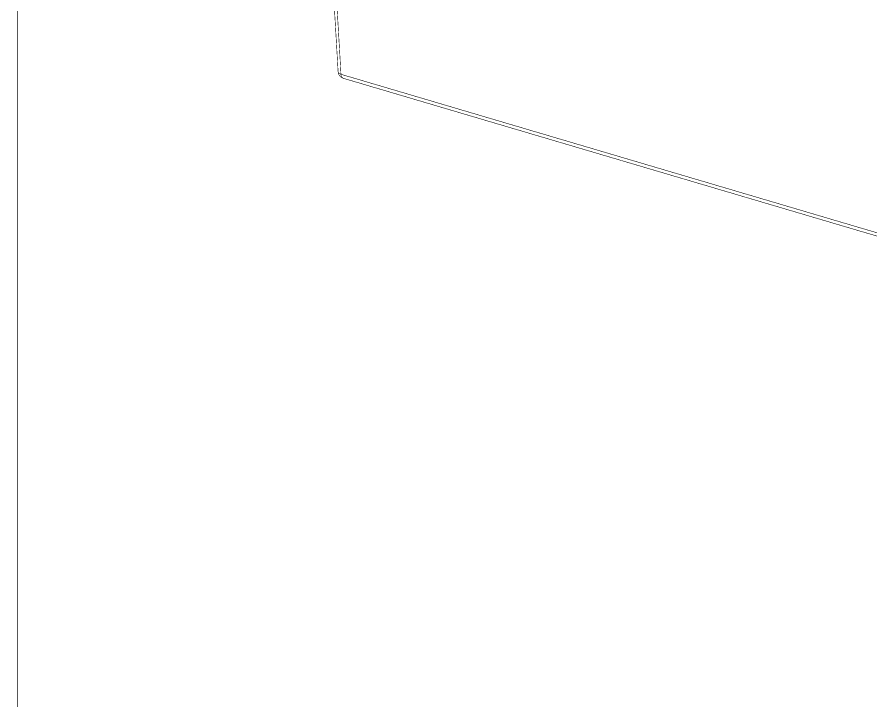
# Model space of a CAD drawing. Header units: inches. Extents: x 0 to 35.2, y -0.7 to 15.9.
# Drawn here: x 30.261 to 31.045, y 9.405 to 10.033 of the extents above; entities that cross this region are included whole.
import ezdxf

# ---------------------------------------------------------------- set-up
doc = ezdxf.new("R2010")
doc.units = ezdxf.units.IN
doc.header["$MEASUREMENT"] = 0
doc.layers.add('Board Outline', color=216, linetype='Continuous')
doc.layers.add('Dimensions', color=6, linetype='Continuous')

msp = doc.modelspace()

# ---------------------------------------------------------------- linework, layer by layer
at = {"layer": 'Board Outline'}
msp.add_lwpolyline([(30.26104, -0.5315, 0.0005, 0.0005, 0), (30.26104, 15.61747, 0.0005, 0.0005, 0)], format="xyseb", dxfattribs=at)
at = {"layer": 'Dimensions'}
for points in [[(30.54204, 10.21497, 0.0005, 0.0005, 0), (30.55567, 9.98224, 0.0005, 0.0005, 0)], [(30.54467, 10.21273, 0.0005, 0.0005, 0), (30.55829, 9.97998, 0.0005, 0.0005, 0)], [(30.55567, 9.98224, 0.0005, 0.0005, 0), (30.55573, 9.98189, 0.0005, 0.0005, 0)], [(30.56036, 9.97633, 0.0005, 0.0005, -0.316177), (30.55567, 9.98224, 0.0005, 0.0005, 0)], [(30.55573, 9.98189, 0.0005, 0.0005, 0), (30.55604, 9.98131, 0.0005, 0.0005, 0)], [(30.55604, 9.98131, 0.0005, 0.0005, 0), (30.55658, 9.98079, 0.0005, 0.0005, 0)], [(30.55658, 9.98079, 0.0005, 0.0005, 0), (30.55734, 9.98034, 0.0005, 0.0005, 0)], [(30.55734, 9.98034, 0.0005, 0.0005, 0), (30.55829, 9.97998, 0.0005, 0.0005, 0)], [(30.56036, 9.97633, 0.0005, 0.0005, -0.310975), (30.55829, 9.97998, 0.0005, 0.0005, 0)], [(30.55829, 9.97998, 0.0005, 0.0005, 0), (31.08887, 9.82315, 0.0005, 0.0005, 0)], [(30.56036, 9.97633, 0.0005, 0.0005, 0), (31.09094, 9.8195, 0.0005, 0.0005, 0)]]:
    msp.add_lwpolyline(points, format="xyseb", dxfattribs=at)
for points in [[(30.55554, 9.98224, 0.00025, 0.00025, 1), (30.55579, 9.98224, 0.00025, 0.00025, 1)], [(30.55554, 9.98224, 0.00025, 0.00025, 1), (30.55579, 9.98224, 0.00025, 0.00025, 1)], [(30.55554, 9.98224, 0.00025, 0.00025, 1), (30.55579, 9.98224, 0.00025, 0.00025, 1)], [(30.55561, 9.98189, 0.00025, 0.00025, 1), (30.55586, 9.98189, 0.00025, 0.00025, 1)], [(30.55561, 9.98189, 0.00025, 0.00025, 1), (30.55586, 9.98189, 0.00025, 0.00025, 1)], [(30.55591, 9.98131, 0.00025, 0.00025, 1), (30.55616, 9.98131, 0.00025, 0.00025, 1)], [(30.55591, 9.98131, 0.00025, 0.00025, 1), (30.55616, 9.98131, 0.00025, 0.00025, 1)], [(30.55646, 9.98079, 0.00025, 0.00025, 1), (30.55671, 9.98079, 0.00025, 0.00025, 1)], [(30.55646, 9.98079, 0.00025, 0.00025, 1), (30.55671, 9.98079, 0.00025, 0.00025, 1)], [(30.55722, 9.98034, 0.00025, 0.00025, 1), (30.55747, 9.98034, 0.00025, 0.00025, 1)], [(30.55722, 9.98034, 0.00025, 0.00025, 1), (30.55747, 9.98034, 0.00025, 0.00025, 1)], [(30.55817, 9.97998, 0.00025, 0.00025, 1), (30.55842, 9.97998, 0.00025, 0.00025, 1)], [(30.55817, 9.97998, 0.00025, 0.00025, 1), (30.55842, 9.97998, 0.00025, 0.00025, 1)], [(30.55817, 9.97998, 0.00025, 0.00025, 1), (30.55842, 9.97998, 0.00025, 0.00025, 1)], [(30.55817, 9.97998, 0.00025, 0.00025, 1), (30.55842, 9.97998, 0.00025, 0.00025, 1)], [(30.56023, 9.97633, 0.00025, 0.00025, 1), (30.56048, 9.97633, 0.00025, 0.00025, 1)], [(30.56023, 9.97633, 0.00025, 0.00025, 1), (30.56048, 9.97633, 0.00025, 0.00025, 1)], [(30.56023, 9.97633, 0.00025, 0.00025, 1), (30.56048, 9.97633, 0.00025, 0.00025, 1)]]:
    msp.add_lwpolyline(points, format="xyseb", close=True, dxfattribs=at)

doc.saveas('drawing.dxf')
